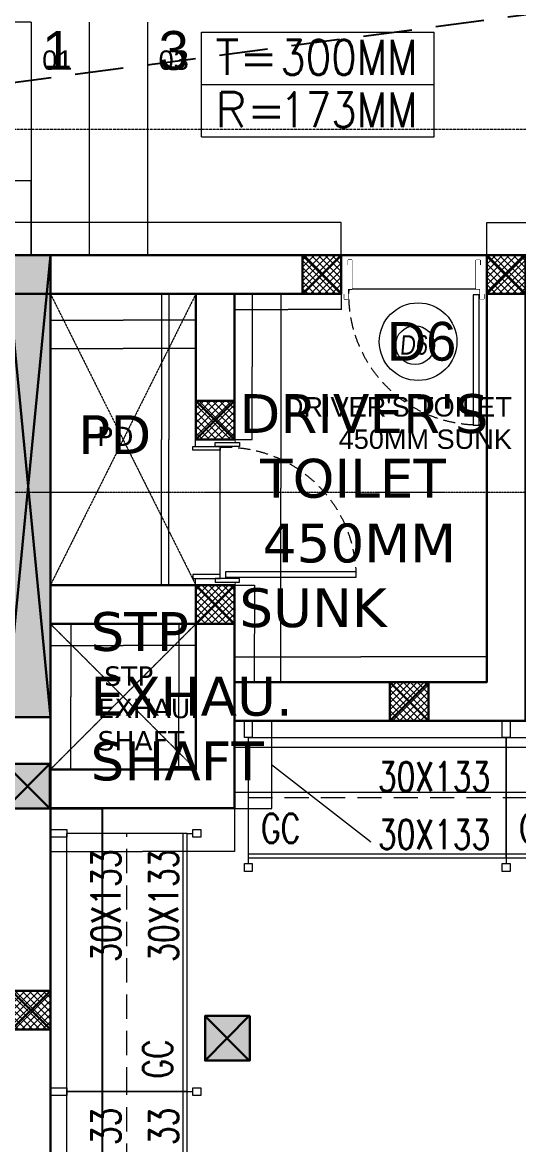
# Model space of a CAD drawing. Header units: inches. Extents: x 6 to 183294, y -48183 to 78918.
# Drawn here: x 124748 to 127306, y 58666 to 64447 of the extents above; entities that cross this region are included whole.
import ezdxf

# ---------------------------------------------------------------- set-up
doc = ezdxf.new("R2010")
doc.units = ezdxf.units.IN
doc.header["$MEASUREMENT"] = 0
doc.set_wipeout_variables(frame=1)
doc.header["$PDMODE"] = 35
for name, pattern in [('( Hidden )', [0.375, 0.25, -0.125]), ('DASH', [0.35, 0.25, -0.1]), ('HIDDEN', [0.375, 0.25, -0.125]), ('PHANTOM2', [1.25, 0.625, -0.125, 0.125, -0.125, 0.125, -0.125])]:
    doc.linetypes.add(name, pattern=pattern)
for name, color, linetype, lineweight in [('asl comments 12-01-2023', 8, 'Continuous', 0), ('RACK', 8, 'Continuous', 0), ('RACKS CORE & NON-CORE', 8, 'Continuous', 0), ('SDA_DIM', 8, 'Continuous', 5), ('SDA_DIM DETAILS', 8, 'Continuous', 0), ('SDA_DOOR', 2, 'Continuous', 5), ('SDA_PLAN', 8, 'Continuous', 0), ('SDA_PROJECTIONS', 8, 'HIDDEN', 0), ('SDA_RCC', 1, 'Continuous', 30), ('SDA_SCHEDULES', 8, 'Continuous', 0), ('SDA_SECTION LINE', 8, 'Continuous', 0), ('SDA_TEXT_DETAILS', 8, 'Continuous', 0), ('SDA_VOID', 8, 'HIDDEN', 0), ('SDA_WALL', 7, 'Continuous', 30)]:
    doc.layers.add(name, color=color, linetype=linetype, lineweight=lineweight)
doc.layers.add('S-COLUMN', color=1, linetype='Continuous')
doc.layers.add('SDA_TEXT', color=21, linetype='Continuous')
doc.styles.add('AR', font='arial.ttf')
doc.styles.add('arial', font='verdana.ttf')
doc.styles.get("Standard").update_dxf_attribs({"font": 'txt.shx'})
doc.styles.add('SWA', font='simplex.shx', dxfattribs={"width": 0.75, "height": 0.23})
doc.dimstyles.new('SDA-100', dxfattribs={"dimtxt": 0.2, "dimasz": 0.18, "dimexe": 0.18, "dimexo": 0.0625, "dimgap": 0.015, "dimtad": 0, "dimzin": 0, "dimdsep": 46, "dimtxsty": 'Standard', "dimblk": 'ARCHTICK', "dimcen": 0.09, "dimclrd": 27, "dimclre": 27, "dimclrt": 21, "dimadec": 0, "dimazin": 0, "dimtfac": 1, "dimtofl": 0, "dimtmove": 1, "dimatfit": 3, "dimfxl": 0, "dimtolj": 1, "dimtzin": 0, "dimlwd": -1, "dimlwe": -1, "dimarcsym": 0})
doc.dimstyles.new('SDA-50', dxfattribs={"dimtxt": 0.1, "dimasz": 0.05, "dimexe": 0.09, "dimexo": 0.009, "dimgap": 0, "dimtad": 0, "dimzin": 0, "dimdsep": 46, "dimtxsty": 'Standard', "dimblk": 'ARCHTICK', "dimcen": 0.1, "dimclrd": 27, "dimclre": 27, "dimclrt": 21, "dimadec": 0, "dimazin": 0, "dimtfac": 1, "dimtofl": 0, "dimtmove": 1, "dimatfit": 3, "dimfxl": 0, "dimtolj": 1, "dimtzin": 0, "dimlwd": -1, "dimlwe": -1, "dimarcsym": 0})

# ---------------------------------------------------------------- blocks, each defined once
blk = doc.blocks.new('ext basement line')
at = {"layer": 'SDA_RCC', "linetype": '( Hidden )', "lineweight": 25, "elevation": -296.328}
blk.add_lwpolyline([(13.6058, -93.054), (13.9734, -95.8297), (5.3982, -96.9653)], dxfattribs=at)
blk = doc.blocks.new('A$C7A2D250A')
at = {"layer": 'SDA_RCC', "extrusion": (0, 0, -1)}
h = blk.add_hatch(color=252, dxfattribs=at)
h.dxf.hatch_style = 1
h.paths.add_polyline_path([(0.5, -0.5), (0.5, 0.5), (-0.5, 0.5), (-0.5, -0.5)])
for p, q in [((-0.5, -0.5), (0.5, 0.5)), ((0.5, -0.5), (-0.5, 0.5)), ((-0.5, -0.5), (-0.5, 0.5)), ((-0.5, 0.5), (0.5, 0.5)), ((0.5, 0.5), (0.5, -0.5)), ((0.5, -0.5), (-0.5, -0.5))]:
    blk.add_line(p, q, dxfattribs=at)
blk = doc.blocks.new('*U213')
at = {"layer": 'SDA_DOOR', "color": 7, "linetype": 'Continuous', "lineweight": 30}
for p, q in [((0.075, 0.75), (-0.075, 0.75)), ((0.075, 0), (-0.075, 0))]:
    blk.add_line(p, q, dxfattribs=at)
at = {"layer": 'SDA_DOOR', "linetype": 'Continuous'}
blk.add_line((0.05, 0.055), (0.05, 0.695), dxfattribs=at)
for points in [[(-0.1, 0.715), (0.05, 0.715), (0.05, 0.695), (-0.1, 0.695)], [(0.025, 0.735), (0.1, 0.735), (0.1, 0.715), (0.025, 0.715)], [(0.75, 0.07), (0.75, 0.04), (0.08, 0.04), (0.08, 0.07)], [(-0.1, 0.035), (0.05, 0.035), (0.05, 0.055), (-0.1, 0.055)], [(0.025, 0.015), (0.1, 0.015), (0.1, 0.035), (0.025, 0.035)]]:
    blk.add_lwpolyline(points, close=True, dxfattribs=at)
at = {"layer": 'SDA_DOOR', "linetype": '( Hidden )', "ltscale": 0.25}
blk.add_arc((0.08, 0.04), 0.6707, 2.56377, 92.56377, dxfattribs=at)
at = {"linetype": 'Continuous', "lineweight": 0}
for points in [[(-0.075, 0.75), (-0.075, 0.715), (-0.1, 0.715), (-0.1, 0.695), (0.05, 0.695), (0.05, 0.715), (0.1, 0.715), (0.1, 0.735), (0.075, 0.735), (0.075, 0.75)], [(-0.075, 0), (-0.075, 0.035), (-0.1, 0.035), (-0.1, 0.055), (0.05, 0.055), (0.05, 0.035), (0.1, 0.035), (0.1, 0.015), (0.075, 0.015), (0.075, 0)]]:
    blk.add_wipeout(points, dxfattribs=at).dxf.layer = 'SDA_DOOR'
blk = doc.blocks.new('A$C7A0A1DC5')
blk.add_wipeout([(0, 1), (1, 1), (1, 0), (0, 0)]).dxf.layer = 'SDA_RCC'
at = {"layer": 'SDA_RCC', "lineweight": 5}
h = blk.add_hatch(dxfattribs=at)
h.set_pattern_fill('ANSI37', color=252, scale=0.04, style=0)
h.set_pattern_definition([(45, (0, 0), (-0.089803, 0.089803), []), (135, (0, 0), (-0.089803, -0.089803), [])])
h.paths.add_polyline_path([(0, 1), (1, 1), (1, 0), (0, 0)])
at = {"layer": 'SDA_RCC'}
for p, q in [((0, 1), (1, 0)), ((1, 1), (0, 0))]:
    blk.add_line(p, q, dxfattribs=at)
blk.add_lwpolyline([(0, 1), (1, 1), (1, 0), (0, 0)], close=True, dxfattribs=at)
blk = doc.blocks.new('*U214')
blk.add_circle((0.2, 0.2), 0.2)
at = {"style": 'AR'}
blk.add_attdef('DOOR', (0.0399, 0.102), '', height=0.2, dxfattribs=at)
blk = doc.blocks.new('*U235')
at = {"linetype": 'Continuous'}
blk.add_wipeout([(0, 0.175), (0.015, 0.175), (0.015, 0.2), (0.735, 0.2), (0.735, 0.175), (0.75, 0.175), (0.75, -0.025), (0.715, -0.025), (0.715, -0.04), (0.035, -0.04), (0.035, -0.025), (0, -0.025)], dxfattribs=at).dxf.layer = 'SDA_DOOR'
at = {"layer": 'SDA_DOOR', "color": 7, "linetype": 'Continuous', "lineweight": 30}
for p, q in [((0, 0.175), (0, -0.025)), ((0.75, 0.175), (0.75, -0.025))]:
    blk.add_line(p, q, dxfattribs=at)
at = {"layer": 'SDA_DOOR', "linetype": 'Continuous'}
blk.add_line((0.035, 0.1), (0.715, 0.1), dxfattribs=at)
for points in [[(0.07, 0.8), (0.04, 0.8), (0.04, 0.13), (0.07, 0.13)], [(0.015, 0.075), (0.015, 0.2), (0.035, 0.2), (0.035, 0.075)], [(0.735, 0.075), (0.735, 0.2), (0.715, 0.2), (0.715, 0.075)], [(0.035, -0.04), (0.035, 0.1), (0.055, 0.1), (0.055, -0.04)], [(0.715, -0.04), (0.715, 0.1), (0.695, 0.1), (0.695, -0.04)]]:
    blk.add_lwpolyline(points, close=True, dxfattribs=at)
at = {"layer": 'SDA_DOOR', "linetype": '( Hidden )', "ltscale": 0.25}
blk.add_arc((0.04, 0.13), 0.6707, 357.43623, 87.43623, dxfattribs=at)
blk = doc.blocks.new('A$C06CD1293')
for p, q in [((0, 0.5498), (1.2, 0.5498)), ((0, 0.0098), (0, 0.5498)), ((1.2, 0.0098), (1.2, 0.5498)), ((0, 0.2798), (1.2, 0.2798)), ((0, 0.0098), (1.2, 0.0098))]:
    blk.add_line(p, q)
for s, p in [('T=', (0.072, 0.3301)), ('R=', (0.072, 0.0601))]:
    blk.add_text(s, height=0.18).set_placement(p)
at = {"width": 0.85}
for tag, p in [('TREAD', (0.407, 0.3292)), ('RISER', (0.407, 0.0592))]:
    blk.add_attdef(tag, p, '', height=0.18, dxfattribs=at)
blk = doc.blocks.new('_ArchTick')
at = {"color": 0, "const_width": 0.15}
blk.add_lwpolyline([(-0.5, -0.5), (0.5, 0.5)], dxfattribs=at)
blk = doc.blocks.new('*D654')
at = {"layer": 'Defpoints', "color": 0}
for p in [(124892.3, 60398.2), (125159.1, 60398.2), (124892.2, 56258.3)]:
    blk.add_point(p, dxfattribs=at)
at = {"layer": 'SDA_DIM', "color": 27, "lineweight": -2}
for p, q in [((124892.3, 60398.2), (125159.3, 60398.2)), ((125159.1, 60398.2), (125159.1, 58329)), ((125159.1, 56258.3), (125159.1, 58327.5)), ((124892.3, 56258.3), (125159.3, 56258.3))]:
    blk.add_line(p, q, dxfattribs=at)
at = {"layer": 'SDA_DIM', "color": 27, "lineweight": -2, "xscale": 0.18, "yscale": 0.18, "zscale": 0.18}
for p, rotation in [((125159.1, 60398.2), 90), ((125159.1, 56258.3), 270)]:
    blk.add_blockref('_ArchTick', p, dxfattribs=dict(at, rotation=rotation))
at = {"layer": 'SDA_DIM', "color": 21, "insert": (125159.1, 58328.2), "char_height": 0.22, "attachment_point": 5, "rotation": 90}
blk.add_mtext('\\A1;4139.97', dxfattribs=at)
blk = doc.blocks.new('*D655')
at = {"layer": 'Defpoints', "color": 0}
for p in [(124892.3, 60398.2), (125842.2, 60398.2), (125842.2, 60175.7)]:
    blk.add_point(p, dxfattribs=at)
at = {"layer": 'SDA_DIM', "color": 27}
for p, q in [((124892.3, 60398.2), (124892.3, 60175.5)), ((125842.2, 60398.2), (125842.2, 60175.5)), ((124892.3, 60175.7), (125366.7, 60175.7)), ((125842.2, 60175.7), (125367.8, 60175.7))]:
    blk.add_line(p, q, dxfattribs=at)
at = {"layer": 'SDA_DIM', "color": 27, "xscale": 0.18, "yscale": 0.18, "zscale": 0.18, "rotation": 180}
blk.add_blockref('_ArchTick', (124892.3, 60175.7), dxfattribs=at)
at = {"layer": 'SDA_DIM', "color": 27, "xscale": 0.18, "yscale": 0.18, "zscale": 0.18}
blk.add_blockref('_ArchTick', (125842.2, 60175.7), dxfattribs=at)
at = {"layer": 'SDA_DIM', "color": 21, "insert": (125367.3, 60175.7), "char_height": 0.2, "attachment_point": 5}
blk.add_mtext('\\A1;949.98', dxfattribs=at)
blk = doc.blocks.new('*D656')
at = {"layer": 'Defpoints', "color": 0}
for p in [(125842.2, 60848.2), (125842.2, 60398.2), (126033.1, 60398.2)]:
    blk.add_point(p, dxfattribs=at)
at = {"layer": 'SDA_DIM', "color": 27}
for p, q in [((125842.3, 60848.2), (126033.3, 60848.2)), ((126033.1, 60848.2), (126033.1, 60398.2)), ((126541.9, 60225), (126033.1, 60623.2)), ((125842.3, 60398.2), (126033.3, 60398.2)), ((126541.9, 60225), (126541.9, 60225))]:
    blk.add_line(p, q, dxfattribs=at)
at = {"layer": 'SDA_DIM', "color": 27, "xscale": 0.18, "yscale": 0.18, "zscale": 0.18}
for p, rotation in [((126033.1, 60848.2), 90), ((126033.1, 60398.2), 270)]:
    blk.add_blockref('_ArchTick', p, dxfattribs=dict(at, rotation=rotation))
at = {"layer": 'SDA_DIM', "color": 21, "insert": (126541.9, 60224.5), "char_height": 0.2, "attachment_point": 5, "rotation": 90}
blk.add_mtext('\\A1;450.00', dxfattribs=at)
blk = doc.blocks.new('*D657')
at = {"layer": 'Defpoints', "color": 0}
for p in [(125842.2, 60848.2), (129842.2, 60848.2), (129842.2, 60482.3)]:
    blk.add_point(p, dxfattribs=at)
at = {"layer": 'SDA_DIM', "color": 27}
for p, q in [((125842.2, 60848.2), (125842.2, 60482.2)), ((129842.2, 60848.2), (129842.2, 60482.2)), ((125842.2, 60482.3), (127841.7, 60482.3)), ((129842.2, 60482.3), (127842.8, 60482.3))]:
    blk.add_line(p, q, dxfattribs=at)
at = {"layer": 'SDA_DIM', "color": 27, "xscale": 0.18, "yscale": 0.18, "zscale": 0.18, "rotation": 180}
blk.add_blockref('_ArchTick', (125842.2, 60482.3), dxfattribs=at)
at = {"layer": 'SDA_DIM', "color": 27, "xscale": 0.18, "yscale": 0.18, "zscale": 0.18}
blk.add_blockref('_ArchTick', (129842.2, 60482.3), dxfattribs=at)
at = {"layer": 'SDA_DIM', "color": 21, "insert": (127842.2, 60482.3), "char_height": 0.2, "attachment_point": 5}
blk.add_mtext('\\A1;4000.00', dxfattribs=at)
blk = doc.blocks.new('*D660')
at = {"layer": 'Defpoints', "color": 0}
for p in [(124892.2, 63048.2), (125642.2, 63048.2), (124892.2, 62912.7)]:
    blk.add_point(p, dxfattribs=at)
at = {"layer": 'SDA_DIM', "color": 27}
for p, q in [((124892.2, 63048.2), (124892.2, 62912.5)), ((125642.2, 63048.2), (125642.2, 62912.5)), ((124892.2, 62912.7), (125266.8, 62912.7)), ((125642.2, 62912.7), (125267.7, 62912.7))]:
    blk.add_line(p, q, dxfattribs=at)
at = {"layer": 'SDA_DIM', "color": 27, "xscale": 0.18, "yscale": 0.18, "zscale": 0.18, "rotation": 180}
blk.add_blockref('_ArchTick', (124892.2, 62912.7), dxfattribs=at)
at = {"layer": 'SDA_DIM', "color": 27, "xscale": 0.18, "yscale": 0.18, "zscale": 0.18}
blk.add_blockref('_ArchTick', (125642.2, 62912.7), dxfattribs=at)
at = {"layer": 'SDA_DIM', "color": 21, "insert": (125267.2, 62912.7), "char_height": 0.2, "attachment_point": 5}
blk.add_mtext('\\A1;750.00', dxfattribs=at)
blk = doc.blocks.new('*D661')
at = {"layer": 'Defpoints', "color": 0}
for p in [(125642.2, 63048.2), (125502.3, 61548.2), (125642.2, 61548.2)]:
    blk.add_point(p, dxfattribs=at)
at = {"layer": 'SDA_DIM', "color": 27}
for p, q in [((125642.2, 63048.2), (125502.2, 63048.2)), ((125502.3, 63048.2), (125502.3, 62298.8)), ((125502.3, 61548.2), (125502.3, 62297.7)), ((125642.2, 61548.2), (125502.2, 61548.2))]:
    blk.add_line(p, q, dxfattribs=at)
at = {"layer": 'SDA_DIM', "color": 27, "xscale": 0.18, "yscale": 0.18, "zscale": 0.18}
for p, rotation in [((125502.3, 63048.2), 90), ((125502.3, 61548.2), 270)]:
    blk.add_blockref('_ArchTick', p, dxfattribs=dict(at, rotation=rotation))
at = {"layer": 'SDA_DIM', "color": 21, "insert": (125502.3, 62298.2), "char_height": 0.2, "attachment_point": 5, "rotation": 90}
blk.add_mtext('\\A1;1499.99', dxfattribs=at)
blk = doc.blocks.new('*D662')
at = {"layer": 'Defpoints', "color": 0}
for p in [(125642.2, 61348.2), (125554.7, 60598.2), (125642.2, 60598.2)]:
    blk.add_point(p, dxfattribs=at)
at = {"layer": 'SDA_DIM', "color": 27}
for p, q in [((125642.2, 61348.2), (125554.5, 61348.2)), ((125554.7, 61348.2), (125554.7, 60973.7)), ((125554.7, 60598.2), (125554.7, 60972.8)), ((125642.2, 60598.2), (125554.5, 60598.2))]:
    blk.add_line(p, q, dxfattribs=at)
at = {"layer": 'SDA_DIM', "color": 27, "xscale": 0.18, "yscale": 0.18, "zscale": 0.18}
for p, rotation in [((125554.7, 61348.2), 90), ((125554.7, 60598.2), 270)]:
    blk.add_blockref('_ArchTick', p, dxfattribs=dict(at, rotation=rotation))
at = {"layer": 'SDA_DIM', "color": 21, "insert": (125554.7, 60973.2), "char_height": 0.2, "attachment_point": 5, "rotation": 90}
blk.add_mtext('\\A1;750.00', dxfattribs=at)
blk = doc.blocks.new('*D684')
at = {"layer": 'Defpoints', "color": 0}
for p in [(126392.2, 63416.9), (119387.9, 63248.2), (126392.2, 63248.2)]:
    blk.add_point(p, dxfattribs=at)
at = {"layer": 'SDA_DIM', "color": 27}
for p, q in [((119387.9, 63248.3), (119387.9, 63417.1)), ((119387.9, 63416.9), (122889.5, 63416.9)), ((126392.2, 63416.9), (122890.7, 63416.9)), ((126392.2, 63248.3), (126392.2, 63417.1))]:
    blk.add_line(p, q, dxfattribs=at)
at = {"layer": 'SDA_DIM', "color": 27, "xscale": 0.18, "yscale": 0.18, "zscale": 0.18, "rotation": 180}
blk.add_blockref('_ArchTick', (119387.9, 63416.9), dxfattribs=at)
at = {"layer": 'SDA_DIM', "color": 27, "xscale": 0.18, "yscale": 0.18, "zscale": 0.18}
blk.add_blockref('_ArchTick', (126392.2, 63416.9), dxfattribs=at)
at = {"layer": 'SDA_DIM', "color": 21, "insert": (122890.1, 63416.9), "char_height": 0.2, "attachment_point": 5}
blk.add_mtext('\\A1;7004.30', dxfattribs=at)
blk = doc.blocks.new('*D685')
at = {"layer": 'Defpoints', "color": 0}
for p in [(128100.8, 63416.9), (127142.2, 63248.2), (128100.8, 63248.1)]:
    blk.add_point(p, dxfattribs=at)
at = {"layer": 'SDA_DIM', "color": 27}
for p, q in [((127142.2, 63248.3), (127142.2, 63417.1)), ((127142.2, 63416.9), (127621, 63416.9)), ((128100.8, 63416.9), (127622, 63416.9)), ((128100.8, 63248.2), (128100.8, 63417.1))]:
    blk.add_line(p, q, dxfattribs=at)
at = {"layer": 'SDA_DIM', "color": 27, "xscale": 0.18, "yscale": 0.18, "zscale": 0.18, "rotation": 180}
blk.add_blockref('_ArchTick', (127142.2, 63416.9), dxfattribs=at)
at = {"layer": 'SDA_DIM', "color": 27, "xscale": 0.18, "yscale": 0.18, "zscale": 0.18}
blk.add_blockref('_ArchTick', (128100.8, 63416.9), dxfattribs=at)
at = {"layer": 'SDA_DIM', "color": 21, "insert": (127621.5, 63416.9), "char_height": 0.2, "attachment_point": 5}
blk.add_mtext('\\A1;958.54', dxfattribs=at)
blk = doc.blocks.new('*D756')
at = {"layer": 'Defpoints', "color": 0}
for p in [(124793.1, 63630.4), (119387.9, 63248.2), (124793.1, 63248.2)]:
    blk.add_point(p, dxfattribs=at)
at = {"layer": 'SDA_DIM', "color": 27}
for p, q in [((119387.9, 63248.3), (119387.9, 63630.5)), ((119387.9, 63630.4), (122090, 63630.4)), ((124793.1, 63630.4), (122091.1, 63630.4)), ((124793.1, 63248.3), (124793.1, 63630.5))]:
    blk.add_line(p, q, dxfattribs=at)
at = {"layer": 'SDA_DIM', "color": 27, "xscale": 0.18, "yscale": 0.18, "zscale": 0.18, "rotation": 180}
blk.add_blockref('_ArchTick', (119387.9, 63630.4), dxfattribs=at)
at = {"layer": 'SDA_DIM', "color": 27, "xscale": 0.18, "yscale": 0.18, "zscale": 0.18}
blk.add_blockref('_ArchTick', (124793.1, 63630.4), dxfattribs=at)
at = {"layer": 'SDA_DIM', "color": 21, "insert": (122090.5, 63630.4), "char_height": 0.2, "attachment_point": 5}
blk.add_mtext('\\A1;5405.19', dxfattribs=at)
blk = doc.blocks.new('*D759')
at = {"layer": 'Defpoints', "color": 0}
for p in [(124793.1, 64448.2), (124566.4, 63248.2), (124793.1, 63248.2)]:
    blk.add_point(p, dxfattribs=at)
at = {"layer": 'SDA_DIM', "color": 27}
for p, q in [((124793.1, 64448.2), (124566.2, 64448.2)), ((124566.4, 64448.2), (124566.4, 63848.7)), ((124566.4, 63248.2), (124566.4, 63847.7)), ((124793.1, 63248.2), (124566.2, 63248.2))]:
    blk.add_line(p, q, dxfattribs=at)
at = {"layer": 'SDA_DIM', "color": 27, "xscale": 0.18, "yscale": 0.18, "zscale": 0.18}
for p, rotation in [((124566.4, 64448.2), 90), ((124566.4, 63248.2), 270)]:
    blk.add_blockref('_ArchTick', p, dxfattribs=dict(at, rotation=rotation))
at = {"layer": 'SDA_DIM', "color": 21, "insert": (124566.4, 63848.2), "char_height": 0.2, "attachment_point": 5, "rotation": 90}
blk.add_mtext('\\A1;1200.00', dxfattribs=at)
blk = doc.blocks.new('FC SC')
at = {"layer": 'SDA_RCC'}
h = blk.add_hatch(color=252, dxfattribs=at)
h.dxf.hatch_style = 1
h.paths.add_polyline_path([(50.5451, -100.4271), (50.5451, -100.6571), (50.7751, -100.6571), (50.7751, -100.4271)])
h = blk.add_hatch(color=252, dxfattribs=at)
h.dxf.hatch_style = 1
h.paths.add_polyline_path([(51.5761, -101.7262), (51.5761, -101.9562), (51.8061, -101.9562), (51.8061, -101.7262)])
at = {"layer": 'SDA_RCC', "elevation": -98.799}
for points in [[(50.7751, -100.4271), (50.5451, -100.4271), (50.5451, -100.6571), (50.7751, -100.6571)], [(51.8061, -101.7262), (51.5761, -101.7262), (51.5761, -101.9562), (51.8061, -101.9562)]]:
    blk.add_lwpolyline(points, close=True, dxfattribs=at)
for points in [[(50.7751, -100.6571), (50.5451, -100.4271)], [(50.7751, -100.4271), (50.5469, -100.6571)], [(51.8043, -101.9562), (51.5743, -101.7262)], [(51.8043, -101.7262), (51.5761, -101.9563)]]:
    blk.add_lwpolyline(points, dxfattribs=at)
blk = doc.blocks.new('NEW COLS 9 JUNE')
at = {"layer": 'S-COLUMN'}
blk.add_blockref('FC SC', (0.0012, -0.02), dxfattribs=at)
blk = doc.blocks.new('*D788')
at = {"layer": 'Defpoints', "color": 0}
for p in [(125842.2, 63048.2), (126392.2, 63048.2), (126392.2, 62967.5)]:
    blk.add_point(p, dxfattribs=at)
at = {"layer": 'SDA_DIM DETAILS'}
for p, q in [((125842.2, 63048.2), (125842.2, 62967.4)), ((126392.2, 63048.2), (126392.2, 62967.4)), ((125842.2, 62967.5), (126117, 62967.5)), ((126392.2, 62967.5), (126117.5, 62967.5))]:
    blk.add_line(p, q, dxfattribs=at)
at = {"layer": 'SDA_DIM DETAILS', "xscale": 0.05, "yscale": 0.05, "zscale": 0.05, "rotation": 180}
blk.add_blockref('_ArchTick', (125842.2, 62967.5), dxfattribs=at)
at = {"layer": 'SDA_DIM DETAILS', "xscale": 0.05, "yscale": 0.05, "zscale": 0.05}
blk.add_blockref('_ArchTick', (126392.2, 62967.5), dxfattribs=at)
at = {"layer": 'SDA_DIM DETAILS', "insert": (126117.2, 62967.5), "char_height": 0.1, "attachment_point": 5}
blk.add_mtext('\\A1;550.00', dxfattribs=at)
blk = doc.blocks.new('*D789')
at = {"layer": 'Defpoints', "color": 0}
for p in [(126057.4, 63048.2), (126057.4, 61048.2), (126081.2, 61048.2)]:
    blk.add_point(p, dxfattribs=at)
at = {"layer": 'SDA_DIM DETAILS'}
for p, q in [((126057.4, 63048.2), (126081.3, 63048.2)), ((126081.2, 63048.2), (126081.2, 62048.5)), ((126081.2, 61048.2), (126081.2, 62048)), ((126057.4, 61048.2), (126081.3, 61048.2))]:
    blk.add_line(p, q, dxfattribs=at)
at = {"layer": 'SDA_DIM DETAILS', "xscale": 0.05, "yscale": 0.05, "zscale": 0.05}
for p, rotation in [((126081.2, 63048.2), 90), ((126081.2, 61048.2), 270)]:
    blk.add_blockref('_ArchTick', p, dxfattribs=dict(at, rotation=rotation))
at = {"layer": 'SDA_DIM DETAILS', "insert": (126081.2, 62048.2), "char_height": 0.1, "attachment_point": 5, "rotation": 90}
blk.add_mtext('\\A1;2000.00', dxfattribs=at)
blk = doc.blocks.new('*D790')
at = {"layer": 'Defpoints', "color": 0}
for p in [(125842.2, 61202.1), (127142.2, 61202.1), (127142.2, 61178)]:
    blk.add_point(p, dxfattribs=at)
at = {"layer": 'SDA_DIM DETAILS'}
for p, q in [((125842.2, 61202.1), (125842.2, 61177.9)), ((125842.2, 61178), (126492, 61178)), ((127142.2, 61178), (126492.5, 61178)), ((127142.2, 61202.1), (127142.2, 61177.9))]:
    blk.add_line(p, q, dxfattribs=at)
at = {"layer": 'SDA_DIM DETAILS', "xscale": 0.05, "yscale": 0.05, "zscale": 0.05, "rotation": 180}
blk.add_blockref('_ArchTick', (125842.2, 61178), dxfattribs=at)
at = {"layer": 'SDA_DIM DETAILS', "xscale": 0.05, "yscale": 0.05, "zscale": 0.05}
blk.add_blockref('_ArchTick', (127142.2, 61178), dxfattribs=at)
at = {"layer": 'SDA_DIM DETAILS', "insert": (126492.2, 61178), "char_height": 0.1, "attachment_point": 5}
blk.add_mtext('\\A1;1300.00', dxfattribs=at)
blk = doc.blocks.new('*D791')
at = {"layer": 'Defpoints', "color": 0}
for p in [(125842.2, 61548.2), (125842.2, 61048.2), (125945.3, 61048.2)]:
    blk.add_point(p, dxfattribs=at)
at = {"layer": 'SDA_DIM DETAILS'}
for p, q in [((125842.3, 61548.2), (125945.4, 61548.2)), ((125945.3, 61548.2), (125945.3, 61298.4)), ((125945.3, 61048.2), (125945.3, 61298)), ((125842.3, 61048.2), (125945.4, 61048.2))]:
    blk.add_line(p, q, dxfattribs=at)
at = {"layer": 'SDA_DIM DETAILS', "xscale": 0.05, "yscale": 0.05, "zscale": 0.05}
for p, rotation in [((125945.3, 61548.2), 90), ((125945.3, 61048.2), 270)]:
    blk.add_blockref('_ArchTick', p, dxfattribs=dict(at, rotation=rotation))
at = {"layer": 'SDA_DIM DETAILS', "insert": (125945.3, 61298.2), "char_height": 0.1, "attachment_point": 5, "rotation": 90}
blk.add_mtext('\\A1;500.00', dxfattribs=at)
blk = doc.blocks.new('*D792')
at = {"layer": 'Defpoints', "color": 0}
for p in [(125842.2, 63048.2), (125932.4, 63048.2), (125842.2, 62298.2)]:
    blk.add_point(p, dxfattribs=at)
at = {"layer": 'SDA_DIM DETAILS'}
for p, q in [((125842.3, 63048.2), (125932.5, 63048.2)), ((125932.4, 63048.2), (125932.4, 62673.5)), ((125932.4, 62298.2), (125932.4, 62673)), ((125842.3, 62298.2), (125932.5, 62298.2))]:
    blk.add_line(p, q, dxfattribs=at)
at = {"layer": 'SDA_DIM DETAILS', "xscale": 0.05, "yscale": 0.05, "zscale": 0.05}
for p, rotation in [((125932.4, 63048.2), 90), ((125932.4, 62298.2), 270)]:
    blk.add_blockref('_ArchTick', p, dxfattribs=dict(at, rotation=rotation))
at = {"layer": 'SDA_DIM DETAILS', "insert": (125932.4, 62673.2), "char_height": 0.1, "attachment_point": 5, "rotation": 90}
blk.add_mtext('\\A1;750.00', dxfattribs=at)
blk = doc.blocks.new('*D794')
at = {"layer": 'Defpoints', "color": 0}
for p in [(124892.2, 62859.2), (125643.2, 62859.2), (125643.2, 62766.9)]:
    blk.add_point(p, dxfattribs=at)
at = {"layer": 'SDA_DIM DETAILS'}
for p, q in [((124892.2, 62859.2), (124892.2, 62766.8)), ((125643.2, 62859.2), (125643.2, 62766.8)), ((124892.2, 62766.9), (125267.5, 62766.9)), ((125643.2, 62766.9), (125268, 62766.9))]:
    blk.add_line(p, q, dxfattribs=at)
at = {"layer": 'SDA_DIM DETAILS', "xscale": 0.05, "yscale": 0.05, "zscale": 0.05, "rotation": 180}
blk.add_blockref('_ArchTick', (124892.2, 62766.9), dxfattribs=at)
at = {"layer": 'SDA_DIM DETAILS', "xscale": 0.05, "yscale": 0.05, "zscale": 0.05}
blk.add_blockref('_ArchTick', (125643.2, 62766.9), dxfattribs=at)
at = {"layer": 'SDA_DIM DETAILS', "insert": (125267.7, 62766.9), "char_height": 0.1, "attachment_point": 5}
blk.add_mtext('\\A1;750.93', dxfattribs=at)
blk = doc.blocks.new('*D795')
at = {"layer": 'Defpoints', "color": 0}
for p in [(125267.2, 63048.2), (125465.1, 63048.2), (125267.2, 61548.2)]:
    blk.add_point(p, dxfattribs=at)
at = {"layer": 'SDA_DIM DETAILS'}
for p, q in [((125267.3, 63048.2), (125465.2, 63048.2)), ((125465.1, 63048.2), (125465.1, 62298.5)), ((125465.1, 61548.2), (125465.1, 62298)), ((125267.3, 61548.2), (125465.2, 61548.2))]:
    blk.add_line(p, q, dxfattribs=at)
at = {"layer": 'SDA_DIM DETAILS', "xscale": 0.05, "yscale": 0.05, "zscale": 0.05}
for p, rotation in [((125465.1, 63048.2), 90), ((125465.1, 61548.2), 270)]:
    blk.add_blockref('_ArchTick', p, dxfattribs=dict(at, rotation=rotation))
at = {"layer": 'SDA_DIM DETAILS', "insert": (125465.1, 62298.2), "char_height": 0.1, "attachment_point": 5, "rotation": 90}
blk.add_mtext('\\A1;1500.00', dxfattribs=at)
blk = doc.blocks.new('*D796')
at = {"layer": 'Defpoints', "color": 0}
for p in [(124977, 61348.2), (124977, 60598.2), (124997.4, 60598.2)]:
    blk.add_point(p, dxfattribs=at)
at = {"layer": 'SDA_DIM DETAILS'}
for p, q in [((124977, 61348.2), (124997.5, 61348.2)), ((124997.4, 61348.2), (124997.4, 60973.5)), ((124997.4, 60598.2), (124997.4, 60973)), ((124977, 60598.2), (124997.5, 60598.2))]:
    blk.add_line(p, q, dxfattribs=at)
at = {"layer": 'SDA_DIM DETAILS', "xscale": 0.05, "yscale": 0.05, "zscale": 0.05}
for p, rotation in [((124997.4, 61348.2), 90), ((124997.4, 60598.2), 270)]:
    blk.add_blockref('_ArchTick', p, dxfattribs=dict(at, rotation=rotation))
at = {"layer": 'SDA_DIM DETAILS', "insert": (124997.4, 60973.2), "char_height": 0.1, "attachment_point": 5, "rotation": 90}
blk.add_mtext('\\A1;750.00', dxfattribs=at)
blk = doc.blocks.new('*D797')
at = {"layer": 'Defpoints', "color": 0}
for p in [(125642.2, 61236.5), (124892.3, 61220.6), (125642.2, 61220.6)]:
    blk.add_point(p, dxfattribs=at)
at = {"layer": 'SDA_DIM DETAILS'}
for p, q in [((124892.3, 61220.6), (124892.3, 61236.6)), ((124892.3, 61236.5), (125267, 61236.5)), ((125642.2, 61236.5), (125267.5, 61236.5)), ((125642.2, 61220.6), (125642.2, 61236.6))]:
    blk.add_line(p, q, dxfattribs=at)
at = {"layer": 'SDA_DIM DETAILS', "xscale": 0.05, "yscale": 0.05, "zscale": 0.05, "rotation": 180}
blk.add_blockref('_ArchTick', (124892.3, 61236.5), dxfattribs=at)
at = {"layer": 'SDA_DIM DETAILS', "xscale": 0.05, "yscale": 0.05, "zscale": 0.05}
blk.add_blockref('_ArchTick', (125642.2, 61236.5), dxfattribs=at)
at = {"layer": 'SDA_DIM DETAILS', "insert": (125267.3, 61236.5), "char_height": 0.1, "attachment_point": 5}
blk.add_mtext('\\A1;749.98', dxfattribs=at)
blk = doc.blocks.new('*D798')
at = {"layer": 'Defpoints', "color": 0}
for p in [(125842.2, 60848.2), (129842.2, 60848.2), (129842.2, 60712.9)]:
    blk.add_point(p, dxfattribs=at)
at = {"layer": 'SDA_DIM DETAILS'}
for p, q in [((125842.2, 60848.2), (125842.2, 60712.8)), ((129842.2, 60848.2), (129842.2, 60712.8)), ((125842.2, 60712.9), (127842, 60712.9)), ((129842.2, 60712.9), (127842.5, 60712.9))]:
    blk.add_line(p, q, dxfattribs=at)
at = {"layer": 'SDA_DIM DETAILS', "xscale": 0.05, "yscale": 0.05, "zscale": 0.05, "rotation": 180}
blk.add_blockref('_ArchTick', (125842.2, 60712.9), dxfattribs=at)
at = {"layer": 'SDA_DIM DETAILS', "xscale": 0.05, "yscale": 0.05, "zscale": 0.05}
blk.add_blockref('_ArchTick', (129842.2, 60712.9), dxfattribs=at)
at = {"layer": 'SDA_DIM DETAILS', "insert": (127842.2, 60712.9), "char_height": 0.1, "attachment_point": 5}
blk.add_mtext('\\A1;4000.00', dxfattribs=at)
blk = doc.blocks.new('A$C52B67C56')
blk.add_circle((0.2, 0.2), 0.2)
at = {"style": 'AR'}
blk.add_attdef('DOOR', (0.04, 0.102), '', height=0.2, dxfattribs=at)
blk = doc.blocks.new('*U513')
at = {"color": 150, "true_color": 0x007af5}
for p, q in [((20, 0), (1350, 0)), ((20, -85), (1350, -85)), ((20, -85), (20, -705)), ((1350, -705), (1350, -85)), ((20, -685), (1350, -685)), ((20, -705), (1350, -705))]:
    blk.add_line(p, q, dxfattribs=at)
for points in [[(40, 0), (40, -85), (0, -85), (0, 0)], [(1370, 0), (1370, -85), (1330, -85), (1330, 0)]]:
    blk.add_lwpolyline(points, close=True, dxfattribs=at)
at = {"layer": 'RACK', "color": 6, "linetype": '( Hidden )', "ltscale": 500}
blk.add_lwpolyline([(20, -395), (1350, -395)], dxfattribs=at)
at = {"layer": 'RACK', "color": 1}
for points in [[(0, -735), (40, -735), (40, -775), (0, -775), (0, -735)], [(20, -705), (20, -735)], [(1330, -735), (1370, -735), (1370, -775), (1330, -775), (1330, -735)], [(1350, -705), (1350, -735)]]:
    blk.add_lwpolyline(points, dxfattribs=at)
at = {"layer": 'RACK', "color": 7, "lineweight": 5, "style": 'SWA', "width": 0.75}
for p in [(688.6, -361.9), (688.6, -659.6)]:
    blk.add_text('30X133', height=150, dxfattribs=at).set_placement(p)
at = {"layer": 'RACK', "color": 1, "lineweight": 5, "style": 'SWA', "width": 0.75}
blk.add_text('GC', height=150, dxfattribs=at).set_placement((86.4, -627.8))
blk = doc.blocks.new('gr cat')
at = {"layer": 'RACKS CORE & NON-CORE', "xscale": 0.001, "yscale": 0.001, "zscale": 0.001}
for p in [(-22.2973, 4.0489), (-20.9673, 4.0489)]:
    blk.add_blockref('*U513', p, dxfattribs=at)
at = {"layer": 'RACKS CORE & NON-CORE', "xscale": 0.001000000000000001, "yscale": 0.001000000000000001, "zscale": 0.001000000000000001, "rotation": 90}
for p in [(-23.2974, 2.1195, 296.397), (-23.2974, 0.7895, 296.397)]:
    blk.add_blockref('*U513', p, dxfattribs=at)

msp = doc.modelspace()

# ---------------------------------------------------------------- linework, layer by layer
at = {"layer": 'asl comments 12-01-2023', "elevation": -197133.873}
msp.add_lwpolyline([(119377.67, 63247.632), (132232.862, 63247.636), (132232.862, 64807.636), (139711.2, 64807.636), (139711.2, 66208.336), (142228.703, 66208.324), (142228.712, 68307.636), (149143.243, 68307.636), (149143.243, 66887.636), (155075.207, 66887.635), (159065.823, 36589.341), (122898.097, 36589.339), (119377.67, 63247.632)], dxfattribs=at)
at = {"layer": 'SDA_PLAN', "elevation": -295932.873}
for points in [[(124793.141, 64448.229), (124793.141, 63248.229)], [(125093.141, 64448.229), (125093.141, 63248.229)], [(125393.141, 64448.229), (125393.141, 63248.229)]]:
    msp.add_lwpolyline(points, dxfattribs=at)
at = {"layer": 'SDA_VOID', "elevation": -295932.873}
for points in [[(124892.246, 63048.229), (125642.246, 61548.229)], [(125642.246, 63048.229), (124892.246, 61548.229)], [(125642.246, 61348.229), (124892.246, 60598.229)], [(125642.246, 60598.229), (124892.246, 61348.229)]]:
    msp.add_lwpolyline(points, dxfattribs=at)
at = {"layer": 'SDA_WALL'}
for points, elevation in [([(119387.949, 63248.229), (126392.246, 63248.229)], -295932.873), ([(127142.246, 63248.229), (130843.141, 63248.229)], -295932.873), ([(120021.923, 59975.128), (119616.097, 63048.229), (126392.246, 63048.229)], -295932.873), ([(125642.246, 63048.229), (125642.246, 63048.229), (125642.246, 61548.229), (124892.246, 61548.229)], -295932.873), ([(125842.246, 63048.229), (125842.246, 61348.229), (124892.246, 61348.229)], -295932.873), ([(127142.246, 63048.229), (127142.246, 63048.229), (127142.246, 61048.229), (125842.246, 61048.229)], -295932.873), ([(127342.246, 63048.229), (127342.246, 60848.229), (125842.246, 60848.229)], -295932.873), ([(125842.246, 61348.229), (125842.246, 60398.229), (124892.246, 60398.229)], -295932.873), ([(125642.246, 61348.229), (125642.246, 60598.229), (124892.246, 60598.229)], -295932.873), ([(124892.246, 60868.229), (124892.246, 56258.263), (122935.616, 56258.263)], -197133.873)]:
    msp.add_lwpolyline(points, dxfattribs=dict(at, elevation=elevation))

# ---------------------------------------------------------------- block references
at = {"layer": 'SDA_RCC', "linetype": '( Hidden )', "xscale": 1000, "yscale": 1000, "zscale": 1000}
msp.add_blockref('ext basement line', (119101.378, 161074.759, -295932.873), dxfattribs=at)
at = {"layer": 'SDA_RCC', "xscale": 230, "yscale": 2379.999999999999, "zscale": 1000}
msp.add_blockref('A$C7A2D250A', (124777.246, 62058.229, -295932.873), dxfattribs=at)
at = {"layer": 'SDA_SCHEDULES'}
ref = msp.add_blockref('A$C06CD1293', (125670.7, 63847.7, -295932.873), dxfattribs=dict(at, xscale=1000, yscale=1000, zscale=1000))
ref.add_attrib('RISER', '173MM', (126077.718, 63906.905, -197133.873), dxfattribs={"layer": '0', "height": 180, "width": 0.85})
ref.add_attrib('TREAD', '300MM', (126077.718, 64176.905, -197133.873), dxfattribs={"layer": '0', "height": 180, "width": 0.85})

# ---------------------------------------------------------------- texts
at = {"layer": 'SDA_TEXT', "style": 'AR'}
for s, p in [('3', (125450.281, 64203.14, -197133.873)), ('1', (124850.281, 64203.14, -197133.873))]:
    msp.add_text(s, height=200, dxfattribs=at).set_placement(p)
at = {"layer": 'SDA_TEXT', "char_height": 200, "attachment_point": 1, "style": 'arial'}
for s, insert, width in [("DRIVER'S\\P\\pi106.94774;TOILET\\P\\pi120.24525;450MM \\pi120.24525;SUNK", (125866.544, 62532.327, -197133.873), 1212.28365), ('PD', (125035.706, 62423.791, -197133.873), 368.40333), ('STP EXHAU. SHAFT', (125099.303, 61409.394, -197133.873), 368.40333)]:
    msp.add_mtext(s, dxfattribs=dict(at, insert=insert, width=width))
at = {"layer": 'SDA_TEXT_DETAILS', "style": 'AR'}
for s, p in [('01', (124850.281, 64203.14, -197133.873)), ('03', (125450.281, 64203.14, -197133.873))]:
    msp.add_text(s, height=100, dxfattribs=at).set_placement(p)
at = {"layer": 'SDA_TEXT_DETAILS', "char_height": 100, "width": 334.61232, "attachment_point": 1, "style": 'arial'}
for s, insert in [('\\pi70.16043;PD', (125062.495, 62364.633, -197133.873)), ('\\pi33.99521;STP \\pi33.99521;EXHAU. \\pi33.99521;SHAFT', (125135.559, 61129.67, -197133.873))]:
    msp.add_mtext(s, dxfattribs=dict(at, insert=insert))

# ---------------------------------------------------------------- dimensions: what is measured, and where the dimension line sits
at = {"layer": 'SDA_DIM'}
dim = msp.add_linear_dim(base=(124566.397, 63248.229, -197133.873), p1=(124793.141, 64448.229, -197133.873), p2=(124793.141, 63248.229, -295932.873), angle=90, dimstyle='SDA-100', dxfattribs=at)
dim.commit()
dim.dimension.update_dxf_attribs({"geometry": '*D759', "text_midpoint": (124566.397, 63848.229, -197133.873)})
for base, p1, p2, picture, middle in [((124793.141, 63630.363, -197133.873), (119387.949, 63248.229, -295932.873), (124793.141, 63248.229, -295932.873), '*D756', (122090.545, 63630.363, -197133.873)), ((124892.246, 62912.692, -197133.873), (125642.246, 63048.229, -295932.873), (124892.246, 63048.229, -295932.873), '*D660', (125267.246, 62912.692, -197133.873)), ((129842.246, 60482.335, -197133.873), (125842.246, 60848.229, -197133.873), (129842.246, 60848.229, -295932.873), '*D657', (127842.246, 60482.335, -197133.873)), ((125842.246, 60175.682, -197133.873), (124892.268, 60398.229, -197133.873), (125842.246, 60398.229, -295932.873), '*D655', (125367.257, 60175.682, -197133.873))]:
    dim = msp.add_linear_dim(base=base, p1=p1, p2=p2, dimstyle='SDA-100', dxfattribs=at)
    dim.commit()
    dim.dimension.update_dxf_attribs({"geometry": picture, "text_midpoint": middle})
dim = msp.add_linear_dim(base=(126033.078, 60398.229, -197133.873), p1=(125842.246, 60848.229, -295932.873), p2=(125842.246, 60398.229, -197133.873), angle=90, dimstyle='SDA-100', dxfattribs=at)
dim.commit()
dim.dimension.update_dxf_attribs({"geometry": '*D656', "text_midpoint": (126541.922, 60224.961, -197133.873), "dimtype": 160})
dim = msp.add_linear_dim(base=(125159.11, 60398.229, -98334.873), p1=(124892.246, 56258.263, -98334.873), p2=(124892.268, 60398.229, -295932.873), angle=90, dimstyle='SDA-100', override={"dimtxt": 0.22, "dimgap": 0.09, "dimtxsty": 'Standard', "dimlwd": 65534, "dimlwe": 65534}, dxfattribs=at)
dim.commit()
dim.dimension.update_dxf_attribs({"geometry": '*D654', "text_midpoint": (125159.11, 58328.246, -98334.873)})
at = {"layer": 'SDA_DIM DETAILS'}
for base, p1, p2, picture, middle in [((125465.077, 63048.229, -197133.873), (125267.246, 61548.229, -295932.873), (125267.246, 63048.229, -295932.873), '*D795', (125465.077, 62298.229, -197133.873)), ((124997.435, 60598.229, -197133.873), (124977.036, 61348.229, -295932.873), (124977.036, 60598.229, -295932.873), '*D796', (124997.435, 60973.229, -197133.873))]:
    dim = msp.add_linear_dim(base=base, p1=p1, p2=p2, angle=90, dimstyle='SDA-50', override={"dimblk": 'ArchTick', "dimclrd": 256, "dimclre": 256, "dimclrt": 256, "dimtfillclr": 256}, dxfattribs=at)
    dim.commit()
    dim.dimension.update_dxf_attribs({"geometry": picture, "text_midpoint": middle})
for base, p1, p2, picture, middle in [((125643.1711, 62766.8604, -197133.873), (124892.2456, 62859.2106, -197133.873), (125643.1711, 62859.2106, -197133.873), '*D794', (125267.7084, 62766.8604, -197133.873)), ((125642.246, 61236.514, -197133.873), (124892.268, 61220.607, -295932.873), (125642.246, 61220.607, -295932.873), '*D797', (125267.257, 61236.514, -197133.873)), ((127142.246, 61178.019, -197133.873), (125842.246, 61202.118, -295932.873), (127142.246, 61202.118, -295932.873), '*D790', (126492.246, 61178.019, -197133.873))]:
    dim = msp.add_linear_dim(base=base, p1=p1, p2=p2, dimstyle='SDA-50', override={"dimblk": 'ArchTick', "dimclrd": 256, "dimclre": 256, "dimclrt": 256, "dimtfillclr": 256}, dxfattribs=at)
    dim.commit()
    dim.dimension.update_dxf_attribs({"geometry": picture, "text_midpoint": middle})

# ---------------------------------------------------------------- next in the draw order: block references
at = {"layer": 'SDA_DOOR', "linetype": 'Continuous', "xscale": -1000, "yscale": 1000, "zscale": 1000}
for name, p, rotation in [('*U213', (127142.246, 63123.229, -295932.873), 90.00000000038209), ('*U235', (125667.245, 61548.229, -295932.873), 269.9999999999998)]:
    msp.add_blockref(name, p, dxfattribs=dict(at, rotation=rotation))

# ---------------------------------------------------------------- next in the draw order: linework, layer by layer
at = {"layer": 'SDA_SECTION LINE', "linetype": 'PHANTOM2'}
msp.add_line((134537.855, 62025.854, -197133.873), (115928.104, 62025.854, -197133.873), dxfattribs=at)

# ---------------------------------------------------------------- next in the draw order: block references
at = {"layer": 'SDA_RCC', "xscale": 200, "yscale": 200, "zscale": 1000}
for p in [(126192.246, 63048.229, -295932.873), (127142.246, 63048.229, -295932.873)]:
    msp.add_blockref('A$C7A0A1DC5', p, dxfattribs=at)
at = {"layer": 'SDA_RCC', "xscale": 200, "yscale": 200, "zscale": 1000, "rotation": 270}
for p in [(125642.245, 62498.229, -295932.873), (125642.245, 61548.229, -295932.873)]:
    msp.add_blockref('A$C7A0A1DC5', p, dxfattribs=at)
at = {"layer": 'SDA_SCHEDULES', "xscale": 1000, "yscale": 1000, "zscale": 1000}
msp.add_blockref('*U214', (126587.978, 62602.498, -197133.873), dxfattribs=at).add_auto_attribs({'DOOR': 'D6'})
at = {"layer": 'SDA_TEXT_DETAILS'}
ref = msp.add_blockref('A$C52B67C56', (126672.423, 62684.707, -295932.873), dxfattribs=dict(at, xscale=500, yscale=500, zscale=500))
ref.add_attrib('DOOR', 'D6', (126692.381, 62735.722, -197133.873), dxfattribs={"layer": '0', "height": 100, "style": 'AR', "oblique": 5, "width": 0.8})

# ---------------------------------------------------------------- next in the draw order: texts
at = {"layer": 'SDA_TEXT_DETAILS', "insert": (127271.38, 62516.803, -394731.873), "char_height": 100, "width": 1493.39083, "attachment_point": 3, "style": 'AR'}
msp.add_mtext("DRIVER'S TOILET\\P450MM SUNK ", dxfattribs=at)

# ---------------------------------------------------------------- next in the draw order: dimensions: what is measured, and where the dimension line sits
at = {"layer": 'SDA_DIM DETAILS'}
dim = msp.add_linear_dim(base=(126081.215, 61048.229, -197133.873), p1=(126057.374, 63048.229, -295932.873), p2=(126057.374, 61048.229, -295932.873), angle=90, dimstyle='SDA-50', override={"dimblk": 'ArchTick', "dimclrd": 256, "dimclre": 256, "dimclrt": 256, "dimtfillclr": 256}, dxfattribs=at)
dim.commit()
dim.dimension.update_dxf_attribs({"geometry": '*D789', "text_midpoint": (126081.215, 62048.229, -197133.873)})

# ---------------------------------------------------------------- next in the draw order: linework, layer by layer
at = {"layer": 'SDA_PROJECTIONS', "linetype": 'DASH', "elevation": -197133.873}
msp.add_lwpolyline([(121964.48, 39204.664), (118703.505, 63898.263), (131643.141, 63898.263)], dxfattribs=at)

# ---------------------------------------------------------------- next in the draw order: dimensions: what is measured, and where the dimension line sits
at = {"layer": 'SDA_DIM'}
for base, p1, p2, picture, middle in [((126392.246, 63416.909, -197133.873), (119387.949, 63248.229, -295932.873), (126392.246, 63248.229, -295932.873), '*D684', (122890.097, 63416.909, -197133.873)), ((128100.784, 63416.909, -197133.873), (127142.246, 63248.229, -295932.873), (128100.784, 63248.115, -394731.873), '*D685', (127621.515, 63416.909, -197133.873))]:
    dim = msp.add_linear_dim(base=base, p1=p1, p2=p2, dimstyle='SDA-100', dxfattribs=at)
    dim.commit()
    dim.dimension.update_dxf_attribs({"geometry": picture, "text_midpoint": middle})
for base, p1, p2, picture, middle in [((125502.349, 61548.24, -197133.873), (125642.246, 63048.229, -197133.873), (125642.24, 61548.24, -295932.873), '*D661', (125502.349, 62298.234, -197133.873)), ((125554.719, 60598.229, -197133.873), (125642.246, 61348.229, -295932.873), (125642.246, 60598.229, -295932.873), '*D662', (125554.719, 60973.229, -197133.873))]:
    dim = msp.add_linear_dim(base=base, p1=p1, p2=p2, angle=90, dimstyle='SDA-100', dxfattribs=at)
    dim.commit()
    dim.dimension.update_dxf_attribs({"geometry": picture, "text_midpoint": middle})
at = {"layer": 'SDA_DIM DETAILS'}
dim = msp.add_linear_dim(base=(126392.246, 62967.52, -197133.873), p1=(125842.246, 63048.229, -295932.873), p2=(126392.246, 63048.229, -295932.873), dimstyle='SDA-50', override={"dimblk": 'ArchTick', "dimclrd": 256, "dimclre": 256, "dimclrt": 256, "dimtfillclr": 256}, dxfattribs=at)
dim.commit()
dim.dimension.update_dxf_attribs({"geometry": '*D788', "text_midpoint": (126117.246, 62967.52, -197133.873)})
for base, p1, p2, picture, middle in [((125932.434, 63048.229, -197133.873), (125842.246, 62298.229, -295932.873), (125842.246, 63048.229, -295932.873), '*D792', (125932.434, 62673.229, -197133.873)), ((125945.284, 61048.229, -197133.873), (125842.246, 61548.229, -295932.873), (125842.246, 61048.229, -295932.873), '*D791', (125945.284, 61298.229, -197133.873))]:
    dim = msp.add_linear_dim(base=base, p1=p1, p2=p2, angle=90, dimstyle='SDA-50', override={"dimblk": 'ArchTick', "dimclrd": 256, "dimclre": 256, "dimclrt": 256, "dimtfillclr": 256}, dxfattribs=at)
    dim.commit()
    dim.dimension.update_dxf_attribs({"geometry": picture, "text_midpoint": middle})

# ---------------------------------------------------------------- next in the draw order: block references
at = {"layer": 'SDA_RCC', "xscale": 200, "yscale": 200, "zscale": 1000}
for p in [(126642.246, 60848.229, -295932.873), (124692.246, 59258.263, -197133.873)]:
    msp.add_blockref('A$C7A0A1DC5', p, dxfattribs=at)

# ---------------------------------------------------------------- next in the draw order: linework, layer by layer
at = {"layer": 'SDA_WALL', "linetype": '( Hidden )', "elevation": -394731.873}
msp.add_lwpolyline([(120028.952, 58419.363), (119386.866, 63247.672), (132243.222, 63247.646), (132249.81, 63247.673), (132249.81, 63297.653), (132249.81, 64807.81), (139717.95, 64807.667), (139719.833, 66208.14), (142245.652, 66208.228), (142245.661, 68307.67), (149160.277, 68307.617), (149160.192, 66887.67), (155080.87, 66888.223), (155606.998, 62943.05), (155872.168, 60929.774), (159078.068, 36589.358), (157887.213, 36589.358), (145666.335, 36589.358), (122915.06, 36589.358), (122559.396, 39282.606), (120028.952, 58419.363)], dxfattribs=at)

# ---------------------------------------------------------------- next in the draw order: block references
at = {"color": 2, "xscale": 1000, "yscale": 1000, "zscale": 1000}
msp.add_blockref('gr cat', (148189.581, 56799.358, -295932.873), dxfattribs=at)
at = {"layer": 'S-COLUMN', "xscale": 1000, "yscale": 1000, "zscale": 1000}
msp.add_blockref('NEW COLS 9 JUNE', (74112.478, 161074.76, -98334.873), dxfattribs=at)

# ---------------------------------------------------------------- next in the draw order: dimensions: what is measured, and where the dimension line sits
at = {"layer": 'SDA_DIM DETAILS'}
dim = msp.add_linear_dim(base=(129842.246, 60712.894, -197133.873), p1=(125842.246, 60848.229, -197133.873), p2=(129842.246, 60848.229, -197133.873), dimstyle='SDA-50', override={"dimblk": 'ArchTick', "dimclrd": 256, "dimclre": 256, "dimclrt": 256, "dimtfillclr": 256}, dxfattribs=at)
dim.commit()
dim.dimension.update_dxf_attribs({"geometry": '*D798', "text_midpoint": (127842.246, 60712.894, -197133.873)})

doc.saveas('drawing.dxf')
